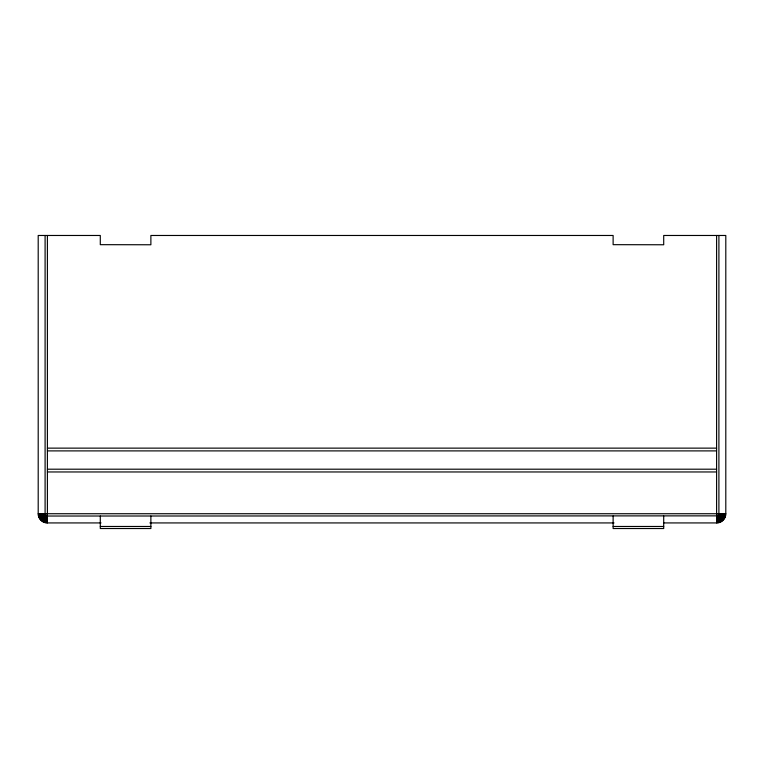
<?xml version="1.0" encoding="UTF-8"?>
<svg xmlns="http://www.w3.org/2000/svg" width="764" height="764" viewBox="0 0 764 764"><rect width="100%" height="100%" fill="white"/><g stroke="black" fill="none" stroke-linecap="round" stroke-linejoin="round"><path stroke-width="1.15" d="M663.639 522.929L716.603 522.929C721.522 523.034 725.905 518.651 725.8 513.733L725.8 235.474L663.706 235.474L663.706 244.767L613.12 244.671L613.12 235.474L150.88 235.474L150.88 244.767L100.294 244.671L100.294 235.474L38.2 235.474L38.2 513.733C38.095 518.651 42.478 523.034 47.397 522.929L101.039 522.929M46.193 522.853L47.397 516.034L717.482 515.862L718.905 513.733L718.905 235.474M45.019 522.624L46.518 515.862L45.095 513.733L45.095 235.474M43.882 522.232L46.518 515.862L47.397 516.034M42.803 521.697L46.518 515.862M41.8 521.029L45.773 515.366L39.432 518.336L45.277 514.611L38.2 513.733L725.8 513.733L718.723 514.611L724.568 518.336L718.227 515.366L722.2 521.029M40.893 520.236L45.773 515.366L40.1 519.339M38.897 517.257L45.277 514.611L38.276 514.936M38.515 516.12L45.277 514.611M47.397 448.134L716.603 448.134M47.397 450.894L716.603 450.894M47.397 469.201L716.603 469.201M47.397 471.961L716.603 471.961M149.906 522.929L614.017 522.929M100.294 526.472L150.88 526.472M613.12 526.472L663.706 526.472M725.103 517.257L718.723 514.611L725.724 514.936M718.723 514.611L725.485 516.12M723.9 519.339L718.227 515.366L723.107 520.236M718.981 522.624L717.482 515.862L721.197 521.697M717.482 515.862L720.118 522.232M716.603 516.034L717.807 522.853M716.603 235.474L716.603 522.929M663.706 516.034L663.706 528.526L613.12 528.526L613.12 516.034M150.88 516.034L150.88 528.526L100.294 528.526L100.294 516.034M47.397 235.474L47.397 522.929"/></g></svg>
